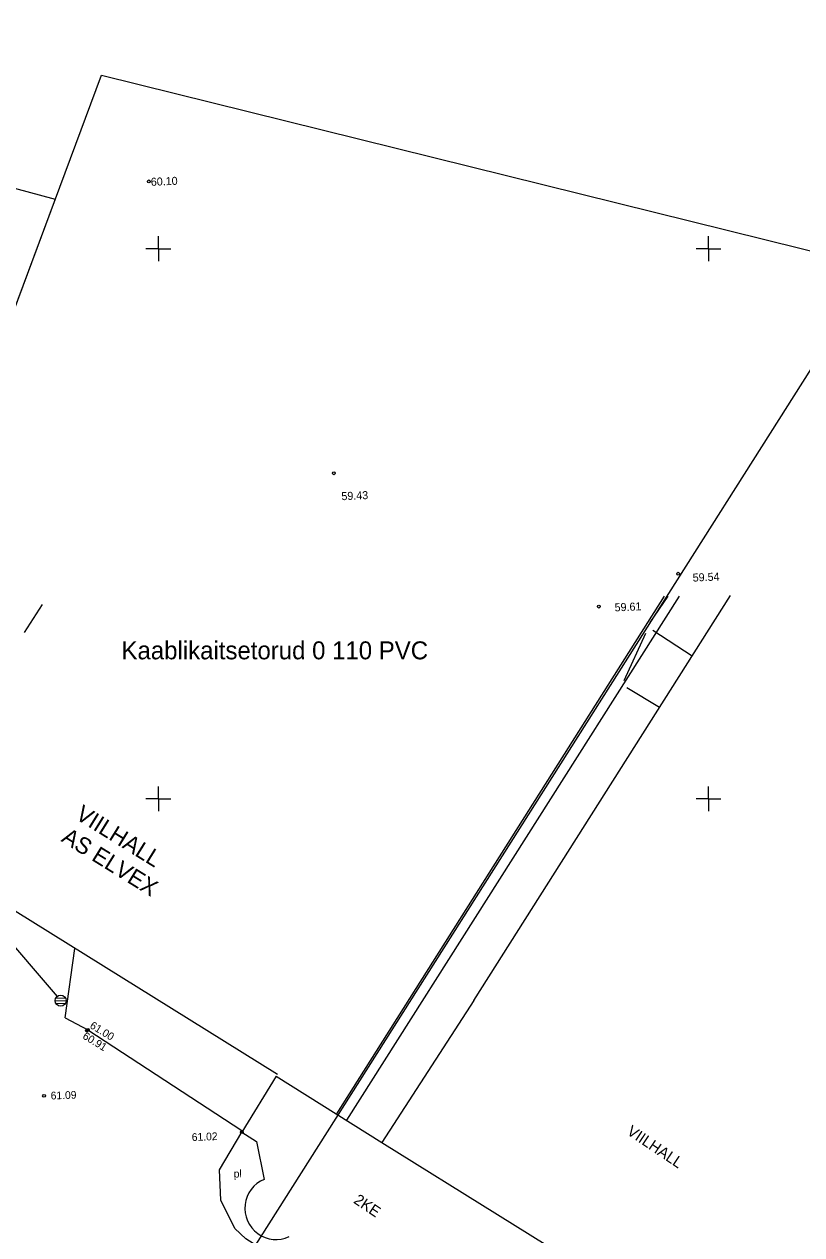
# Model space of a CAD drawing. Extents: x 641449 to 641928, y 6457349 to 6457815.
# Drawn here: x 641687.8 to 641758.5, y 6457510.4 to 6457620.4 of the extents above; entities that cross this region are included whole.
import ezdxf

# ---------------------------------------------------------------- set-up
doc = ezdxf.new("R2010")
doc.units = 0
for name, color, linetype in [('1', 7, 'Continuous'), ('10', 7, 'Continuous'), ('14', 7, 'Continuous'), ('28', 7, 'Continuous'), ('30', 7, 'Continuous'), ('40', 7, 'Continuous'), ('57', 7, 'Continuous'), ('59', 7, 'Continuous'), ('61', 7, 'Continuous')]:
    doc.layers.add(name, color=color, linetype=linetype)

# ---------------------------------------------------------------- blocks, each defined once
blk = doc.blocks.new('OR')
at = {"layer": '10'}
for p, q in [((-50, 0), (50, 0)), ((-44, 24), (44, 24)), ((-43, -25), (43, -25))]:
    blk.add_line(p, q, dxfattribs=at)
blk.add_circle((0, 0), 50, dxfattribs=at)
blk = doc.blocks.new('KRTRIS')
at = {"layer": '61'}
for q in [(0, 112.5), (-112.5, 0), (112.5, 0), (0, -112.5)]:
    blk.add_line((0, 0), q, dxfattribs=at)

msp = doc.modelspace()

# ---------------------------------------------------------------- linework, layer by layer
at = {"layer": '1'}
for p, q in [((641728.67, 6457531.67), (641752, 6457568.49)), ((641710.82, 6457524.95), (641674.41, 6457547.61)), ((641728.67, 6457531.67), (641720.32, 6457518.77)), ((641710.72, 6457524.78), (641720.32, 6457518.77))]:
    msp.add_line(p, q, dxfattribs=at)
for points in [[(641720.32, 6457518.77), (641762.36, 6457492.6), (641788.2, 6457534.27)], [(641710.72, 6457524.78), (641707.59, 6457519.7), (641708.92, 6457518.87), (641709.62, 6457515.41)]]:
    msp.add_lwpolyline(points, dxfattribs=at)
msp.add_arc((641710.7, 6457512.79), 2.84, 112.4356, 294.9201, dxfattribs=at)
at = {"layer": '14'}
for p, q in [((641687.84, 6457565.13), (641689.48, 6457567.67)), ((641744.7, 6457566.03), (641746.34, 6457568.42)), ((641744.93, 6457565.33), (641748.52, 6457563.01)), ((641742.34, 6457560.75), (641744.29, 6457565.07)), ((641742.59, 6457560.11), (641745.55, 6457558.32)), ((641674.38, 6457551.15), (641690.8, 6457532.04))]:
    msp.add_line(p, q, dxfattribs=at)
at = {"layer": '28'}
msp.add_line((641745.98, 6457568.41), (641716.18, 6457521.36), dxfattribs=at)
at = {"layer": '30'}
for p, q in [((641747.33, 6457568.43), (641717.09, 6457520.79)), ((641691.52, 6457530.1), (641692.4, 6457536.4))]:
    msp.add_line(p, q, dxfattribs=at)
for points in [[(641691.52, 6457530.1), (641693.58, 6457529.01), (641707.59, 6457519.85)], [(641712.52, 6457507.09), (641707.94, 6457510), (641706.96, 6457510.95), (641705.67, 6457513.51), (641705.55, 6457516.28), (641707.59, 6457519.7)]]:
    msp.add_lwpolyline(points, dxfattribs=at)
at = {"layer": '40'}
for points in [[(641697.06, 6457490.93), (641652.28, 6457518.92), (641670.84, 6457551.68), (641686.5, 6457599.78), (641660.73, 6457608.02), (641703.18, 6457709.59), (641805.67, 6457662.24)], [(641649.43, 6457520.38), (641670.24, 6457549.72), (641694.82, 6457615.77), (641765.15, 6457598.35), (641816.94, 6457564.89), (641820.46, 6457558.39), (641782.46, 6457498.1), (641787.4, 6457494.52), (641767.01, 6457462.7), (641764, 6457464.61), (641750.9, 6457472.9), (641744, 6457461.9)], [(641635.8, 6457555.58), (641658.46, 6457613.2), (641690.63, 6457604.51), (641670.24, 6457549.72), (641663.6, 6457540.36)]]:
    msp.add_lwpolyline(points, close=True, dxfattribs=at)
at = {"layer": '59'}
for centre, radius in [((641699.13, 6457606.12), 0.13), ((641715.95, 6457579.59), 0.13), ((641747.24, 6457570.46), 0.13), ((641740.03, 6457567.47), 0.13), ((641693.51, 6457528.93), 0.125), ((641693.58, 6457529.01), 0.125), ((641689.61, 6457523.01), 0.125), ((641707.59, 6457519.7), 0.125)]:
    msp.add_circle(centre, radius, dxfattribs=at)

# ---------------------------------------------------------------- block references
at = {"layer": '10', "xscale": 0.01, "yscale": 0.009999999999999998, "rotation": 2.173409999882874}
msp.add_blockref('OR', (641691.12, 6457531.66), dxfattribs=at)
at = {"layer": '61', "xscale": 0.01, "yscale": 0.01}
for p in [(641700, 6457600), (641750, 6457600), (641700, 6457550), (641750, 6457550)]:
    msp.add_blockref('KRTRIS', p, dxfattribs=at)

# ---------------------------------------------------------------- texts
at = {"layer": '1'}
for s, height, rotation, p in [('VIILHALL', 1.5, 328.2251, (641692.37, 6457548.24)), ('AS ELVEX', 1.5, 328.2251, (641691.09, 6457546.18)), ('VIILHALL', 1, 326.1629, (641742.5, 6457519.56)), ('2KE', 1, 326.1629, (641717.67, 6457513.32))]:
    msp.add_text(s, height=height, rotation=rotation, dxfattribs=at).set_placement(p)
at = {"layer": '30'}
msp.add_text('pl', height=0.7, rotation=2.1734, dxfattribs=at).set_placement((641706.86, 6457515.57))
at = {"layer": '57'}
msp.add_text('Kaablikaitsetorud 0 110 PVC', height=1.6297, dxfattribs=at).set_placement((641696.65, 6457562.68))
at = {"layer": '59'}
for s, height, rotation, p in [('60.10', 0.728, 2.5134, (641699.33, 6457605.71)), ('59.43', 0.728, 2.5134, (641716.65, 6457577.14)), ('59.54', 0.728, 2.5134, (641748.58, 6457569.74)), ('59.61', 0.728, 2.5134, (641741.48, 6457567.03)), ('61.00', 0.7, 328.4995, (641693.71, 6457529.22)), ('60.91', 0.7, 328.4995, (641693.05, 6457528.26)), ('61.09', 0.7, 2.1734, (641690.23, 6457522.67)), ('61.02', 0.7, 2.1734, (641703.05, 6457518.9))]:
    msp.add_text(s, height=height, rotation=rotation, dxfattribs=at).set_placement(p)

doc.saveas('drawing.dxf')
